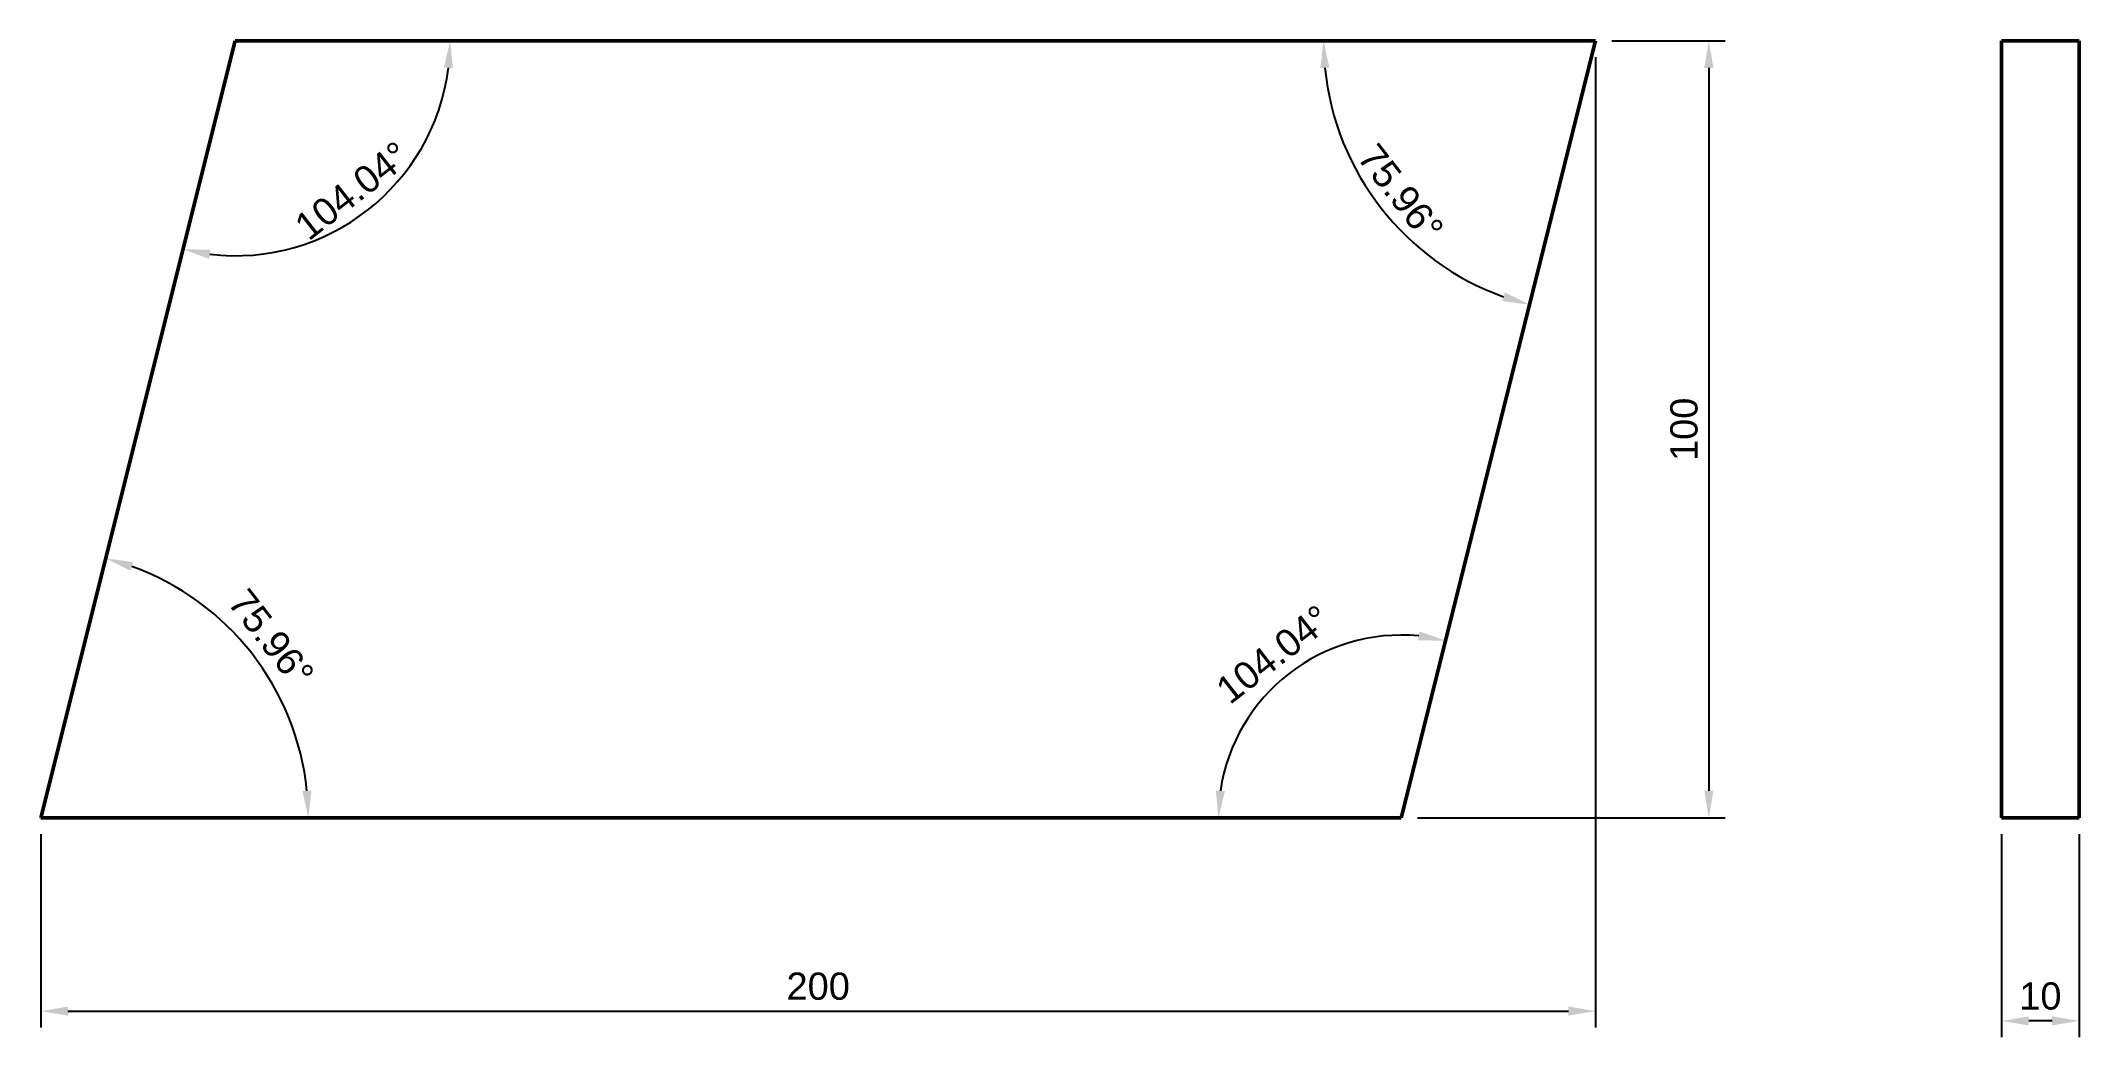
# Model space of a CAD drawing. Header units: millimetres. Extents: x 88 to 351, y 80 to 208.
import ezdxf

# ---------------------------------------------------------------- set-up
doc = ezdxf.new("R2010")
doc.units = ezdxf.units.MM
doc.header["$LTSCALE"] = 0.75
doc.layers.add('Dimensions', color=7, linetype='Continuous', lineweight=25)
doc.layers.add('表示', color=7, linetype='Continuous', lineweight=50)
doc.styles.get("Standard").update_dxf_attribs({"font": 'arial.ttf'})
doc.dimstyles.new('ISO-25', dxfattribs={"dimtxt": 3.5, "dimasz": 3.5, "dimexe": 2.1, "dimexo": 2.1, "dimgap": 1.4, "dimtad": 1, "dimdsep": 46, "dimtxsty": 'Standard', "dimcen": 0, "dimclrd": 256, "dimclre": 256, "dimclrt": 256, "dimazin": 2, "dimtp": 0.1, "dimtm": 0.1, "dimtfac": 0.714286, "dimtmove": 0, "dimatfit": 3, "dimfxl": 1, "dimarcsym": 0})

# ---------------------------------------------------------------- blocks, each defined once
blk = doc.blocks.new('*D10')
at = {"layer": 'Defpoints', "color": 0, "transparency": 16777216}
for p in [(288.309704, 208.1353), (88.309704, 108.1353), (288.309704, 83.276431)]:
    blk.add_point(p, dxfattribs=at)
at = {"layer": 'Dimensions', "lineweight": -2, "transparency": 16777216}
for p, q in [((288.309704, 206.0353), (288.309704, 81.176431)), ((88.309704, 106.0353), (88.309704, 81.176431)), ((91.809704, 83.276431), (284.809704, 83.276431))]:
    blk.add_line(p, q, dxfattribs=at)
at = {"layer": 'Dimensions', "transparency": 16777216}
for points in [[(91.809704, 83.859764), (91.809704, 82.693097), (88.309704, 83.276431)], [(284.809704, 83.859764), (284.809704, 82.693097), (288.309704, 83.276431)]]:
    blk.add_solid(points, dxfattribs=at)
at = {"layer": 'Dimensions', "transparency": 16777216, "insert": (188.309704, 86.463436), "char_height": 3.5, "attachment_point": 5}
blk.add_mtext('200', dxfattribs=at)
blk = doc.blocks.new('*D11')
at = {"layer": 'Defpoints', "color": 0, "transparency": 16777216}
for p in [(288.309704, 208.1353), (263.309704, 108.1353), (302.878959, 108.1353)]:
    blk.add_point(p, dxfattribs=at)
at = {"layer": 'Dimensions', "lineweight": -2, "transparency": 16777216}
for p, q in [((290.409704, 208.1353), (304.978959, 208.1353)), ((302.878959, 204.6353), (302.878959, 111.6353)), ((265.409704, 108.1353), (304.978959, 108.1353))]:
    blk.add_line(p, q, dxfattribs=at)
at = {"layer": 'Dimensions', "transparency": 16777216}
for points in [[(302.295626, 204.6353), (303.462293, 204.6353), (302.878959, 208.1353)], [(302.295626, 111.6353), (303.462293, 111.6353), (302.878959, 108.1353)]]:
    blk.add_solid(points, dxfattribs=at)
at = {"layer": 'Dimensions', "transparency": 16777216, "insert": (299.691954, 158.1353), "char_height": 3.5, "attachment_point": 5, "rotation": 90}
blk.add_mtext('100', dxfattribs=at)
blk = doc.blocks.new('*D12')
at = {"layer": 'Defpoints', "color": 0, "transparency": 16777216}
for p in [(340.518002, 108.1353), (350.518002, 108.1353), (340.518002, 82.015982)]:
    blk.add_point(p, dxfattribs=at)
at = {"layer": 'Dimensions', "lineweight": -2, "transparency": 16777216}
for p, q in [((340.518002, 106.0353), (340.518002, 79.915982)), ((350.518002, 106.0353), (350.518002, 79.915982)), ((347.018002, 82.015982), (344.018002, 82.015982))]:
    blk.add_line(p, q, dxfattribs=at)
at = {"layer": 'Dimensions', "transparency": 16777216}
for points in [[(344.018002, 82.599315), (344.018002, 81.432649), (340.518002, 82.015982)], [(347.018002, 82.599315), (347.018002, 81.432649), (350.518002, 82.015982)]]:
    blk.add_solid(points, dxfattribs=at)
at = {"layer": 'Dimensions', "transparency": 16777216, "insert": (345.518002, 85.202987), "char_height": 3.5, "attachment_point": 5}
blk.add_mtext('10', dxfattribs=at)
blk = doc.blocks.new('*D13')
at = {"layer": 'Defpoints', "color": 0, "transparency": 16777216}
for p in [(113.309704, 208.1353), (119.422955, 122.856588), (88.309704, 108.1353), (88.309704, 108.1353), (263.309704, 108.1353)]:
    blk.add_point(p, dxfattribs=at)
at = {"layer": 'Dimensions', "lineweight": -2, "transparency": 16777216}
blk.add_arc((88.309704, 108.1353), 34.420208, 5.828603, 70.135154, dxfattribs=at)
at = {"layer": 'Dimensions', "transparency": 16777216}
for points in [[(99.83571, 139.949404), (100.175848, 141.065387), (96.65783, 141.527807)], [(123.134543, 111.660432), (121.969385, 111.601116), (122.729912, 108.1353)]]:
    blk.add_solid(points, dxfattribs=at)
at = {"layer": 'Dimensions', "transparency": 16777216, "insert": (117.951914, 131.279239), "char_height": 3.5, "attachment_point": 5, "rotation": 307.98188425}
blk.add_mtext('75.96°', dxfattribs=at)
blk = doc.blocks.new('*D14')
at = {"layer": 'Defpoints', "color": 0, "transparency": 16777216}
for p in [(113.309704, 208.1353), (113.309704, 208.1353), (288.309704, 208.1353), (123.061281, 182.24997), (88.309704, 108.1353)]:
    blk.add_point(p, dxfattribs=at)
at = {"layer": 'Dimensions', "lineweight": -2, "transparency": 16777216}
blk.add_arc((113.309704, 208.1353), 27.661229, 263.218288, 352.745469, dxfattribs=at)
at = {"layer": 'Dimensions', "transparency": 16777216}
for points in [[(140.167339, 204.679217), (141.331668, 204.605407), (140.970932, 208.1353)], [(109.937879, 180.093877), (110.148664, 181.241344), (106.60087, 181.299967)]]:
    blk.add_solid(points, dxfattribs=at)
at = {"layer": 'Dimensions', "transparency": 16777216, "insert": (128.371439, 188.844584), "char_height": 3.5, "attachment_point": 5, "rotation": 37.98188425}
blk.add_mtext('104.04°', dxfattribs=at)
blk = doc.blocks.new('*D15')
at = {"layer": 'Defpoints', "color": 0, "transparency": 16777216}
for p in [(288.309704, 208.1353), (255.01704, 130.147978), (88.309704, 108.1353), (263.309704, 108.1353), (263.309704, 108.1353)]:
    blk.add_point(p, dxfattribs=at)
at = {"layer": 'Dimensions', "lineweight": -2, "transparency": 16777216}
blk.add_arc((263.309704, 108.1353), 23.522888, 84.496751, 171.467005, dxfattribs=at)
at = {"layer": 'Dimensions', "transparency": 16777216}
for points in [[(265.664585, 132.124639), (265.466615, 130.974892), (269.014842, 130.955853)], [(240.628918, 111.582204), (239.465484, 111.668999), (239.786816, 108.1353)]]:
    blk.add_solid(points, dxfattribs=at)
at = {"layer": 'Dimensions', "transparency": 16777216, "insert": (246.872109, 129.188183), "char_height": 3.5, "attachment_point": 5, "rotation": 37.98188425}
blk.add_mtext('104.04°', dxfattribs=at)
blk = doc.blocks.new('*D16')
at = {"layer": 'Defpoints', "color": 0, "transparency": 16777216}
for p in [(113.309704, 208.1353), (288.309704, 208.1353), (288.309704, 208.1353), (256.671432, 193.165598), (263.309704, 108.1353)]:
    blk.add_point(p, dxfattribs=at)
at = {"layer": 'Dimensions', "lineweight": -2, "transparency": 16777216}
blk.add_arc((288.309704, 208.1353), 35.001032, 185.731799, 250.231958, dxfattribs=at)
at = {"layer": 'Dimensions', "transparency": 16777216}
for points in [[(252.901063, 204.610512), (254.06627, 204.668844), (253.308672, 208.1353)], [(276.641494, 175.75503), (276.3023, 174.63876), (279.820706, 174.179312)]]:
    blk.add_solid(points, dxfattribs=at)
at = {"layer": 'Dimensions', "transparency": 16777216, "insert": (263.233715, 188.55656), "char_height": 3.5, "attachment_point": 5, "rotation": 307.98188425}
blk.add_mtext('75.96°', dxfattribs=at)

msp = doc.modelspace()

# ---------------------------------------------------------------- linework, layer by layer
at = {"layer": '表示'}
for p, q in [((113.309704, 208.1353, 5), (88.309704, 108.1353, 5)), ((288.309704, 208.1353, 5), (113.309704, 208.1353, 5)), ((263.309704, 108.1353, 5), (288.309704, 208.1353, 5)), ((88.309704, 108.1353, 5), (263.309704, 108.1353, 5))]:
    msp.add_line(p, q, dxfattribs=at)
at = {"layer": '表示', "extrusion": (-1, -2e-16, 2.967e-13)}
for p, q in [((350.518002, 208.1353, 100), (340.518002, 208.1353, 100)), ((340.518002, 108.1353, 75), (340.518002, 208.1353, 100)), ((350.518002, 108.1353, 75), (350.518002, 208.1353, 100)), ((350.518002, 108.1353, 75), (340.518002, 108.1353, 75))]:
    msp.add_line(p, q, dxfattribs=at)

# ---------------------------------------------------------------- dimensions: what is measured, and where the dimension line sits
at = {"layer": 'Dimensions'}
dim = msp.add_linear_dim(base=(288.309704, 83.276431), p1=(88.309704, 108.1353), p2=(288.309704, 208.1353), dimstyle='ISO-25', override={"dimlfac": 1}, dxfattribs=at)
dim.commit()
dim.dimension.update_dxf_attribs({"geometry": '*D10', "text_midpoint": (188.309704, 83.276431), "dimtype": 160})
for base, line1, line2, picture, middle in [((119.422955, 122.856588), ((88.309704, 108.1353), (263.309704, 108.1353)), ((113.309704, 208.1353), (88.309704, 108.1353)), '*D13', (117.951914, 131.279239)), ((123.061281, 182.24997), ((288.309704, 208.1353), (113.309704, 208.1353)), ((113.309704, 208.1353), (88.309704, 108.1353)), '*D14', (128.371439, 188.844584)), ((255.01704, 130.147978), ((263.309704, 108.1353), (288.309704, 208.1353)), ((88.309704, 108.1353), (263.309704, 108.1353)), '*D15', (246.872109, 129.188183)), ((256.671432, 193.165598), ((263.309704, 108.1353), (288.309704, 208.1353)), ((288.309704, 208.1353), (113.309704, 208.1353)), '*D16', (263.233715, 188.55656))]:
    dim = msp.add_angular_dim_2l(base=base, line1=line1, line2=line2, dimstyle='ISO-25', override={"dimlfac": 1, "dimpost": '', "dimclrd": 256, "dimclre": 256}, dxfattribs=at)
    dim.commit()
    dim.dimension.update_dxf_attribs({"geometry": picture, "text_midpoint": middle})
dim = msp.add_linear_dim(base=(302.878959, 108.1353), p1=(288.309704, 208.1353), p2=(263.309704, 108.1353), angle=270, dimstyle='ISO-25', override={"dimlfac": 1, "dimclrd": 256, "dimclre": 256}, dxfattribs=at)
dim.commit()
dim.dimension.update_dxf_attribs({"geometry": '*D11', "text_midpoint": (299.691954, 158.1353)})
dim = msp.add_aligned_dim(p1=(350.518002, 108.1353), p2=(340.518002, 108.1353), distance=26.119318, dimstyle='ISO-25', override={"dimlfac": 1, "dimclrd": 256, "dimclre": 256}, dxfattribs=at)
dim.commit()
dim.dimension.update_dxf_attribs({"geometry": '*D12', "text_midpoint": (345.518002, 85.202987)})

doc.saveas('drawing.dxf')
